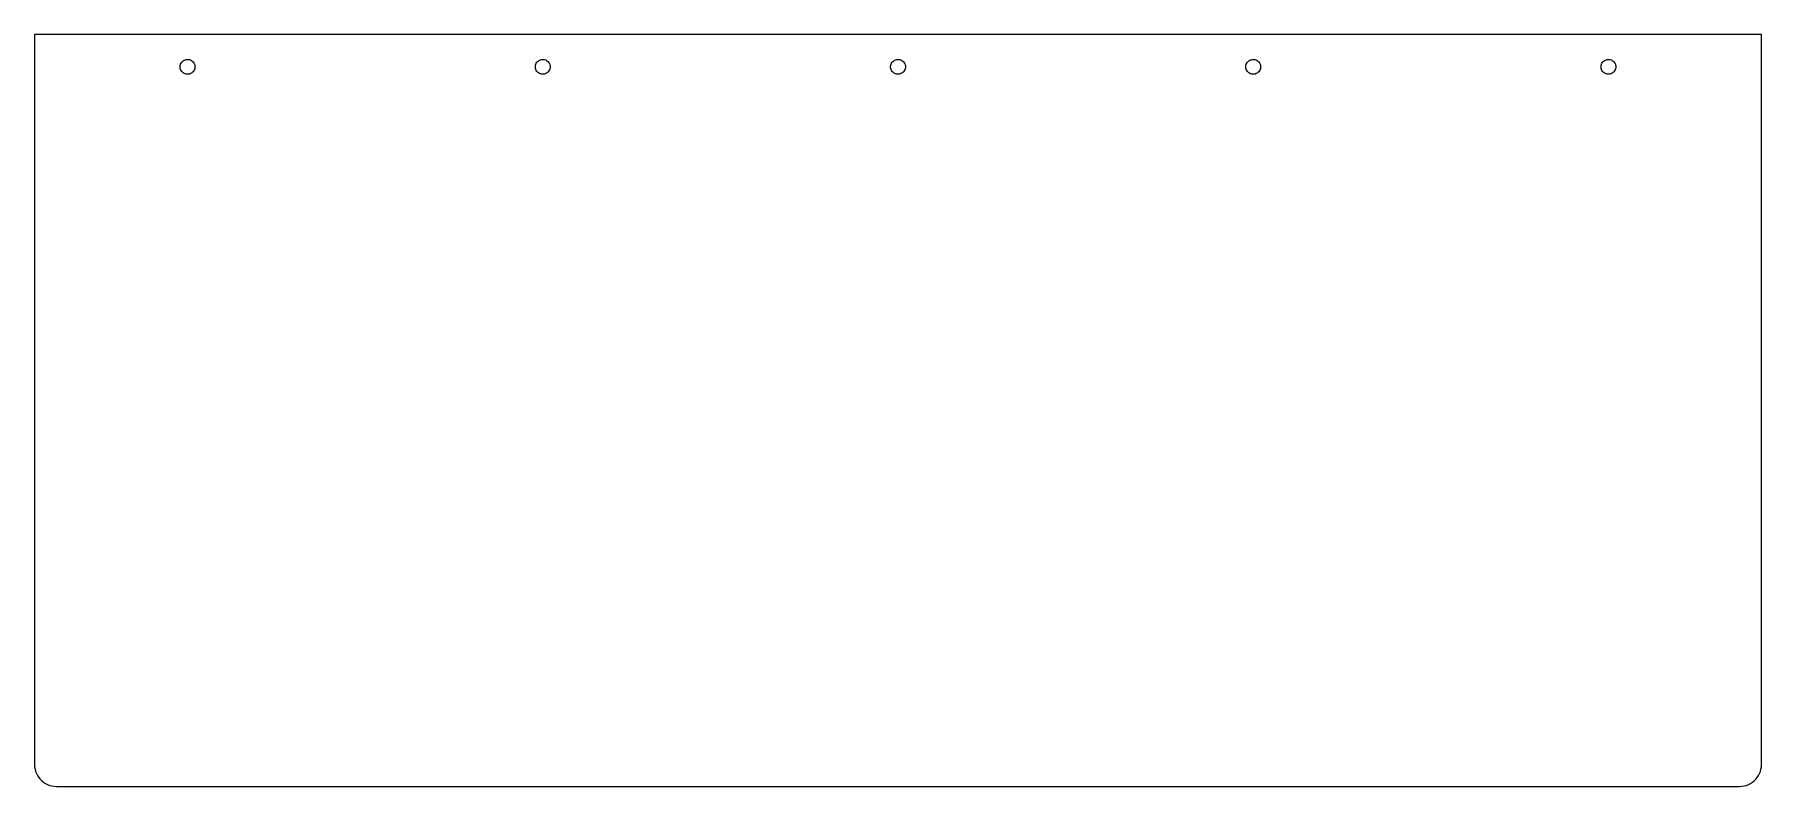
# Model space of a CAD drawing. Header units: metres. Extents: x -198 to 198, y -76 to 96.
import ezdxf

# ---------------------------------------------------------------- set-up
doc = ezdxf.new("R2010")
doc.units = ezdxf.units.M

msp = doc.modelspace()

# ---------------------------------------------------------------- linework, layer by layer
for p, q in [((197.5, 95.55), (-197.5, 95.55)), ((-197.5, 95.55), (-197.5, -71.35)), ((197.5, -71.35), (197.5, 95.55)), ((-164.195, 88.2991), (-164.159, 88.5446)), ((-164.195, 88.0509), (-164.195, 88.2991)), ((-164.159, 87.8054), (-164.195, 88.0509)), ((-164.159, 88.5446), (-164.088, 88.7823)), ((-164.088, 87.5677), (-164.159, 87.8054)), ((-164.088, 88.7823), (-163.982, 89.007)), ((-163.982, 87.343), (-164.088, 87.5677)), ((-163.982, 89.007), (-163.846, 89.214)), ((-163.846, 87.136), (-163.982, 87.343)), ((-163.846, 89.214), (-163.68, 89.3988)), ((-163.68, 86.9512), (-163.846, 87.136)), ((-163.68, 89.3988), (-163.489, 89.5576)), ((-163.489, 86.7924), (-163.68, 86.9512)), ((-163.489, 89.5576), (-163.277, 89.6869)), ((-163.277, 89.6869), (-163.049, 89.784)), ((-163.049, 89.784), (-162.809, 89.8467)), ((-162.809, 89.8467), (-162.562, 89.8739)), ((-162.562, 89.8739), (-162.314, 89.8648)), ((-162.314, 89.8648), (-162.07, 89.8197)), ((-162.07, 89.8197), (-161.835, 89.7396)), ((-161.835, 89.7396), (-161.614, 89.6261)), ((-161.614, 89.6261), (-161.413, 89.4817)), ((-161.413, 89.4817), (-161.234, 89.3094)), ((-161.234, 87.0406), (-161.413, 86.8683)), ((-161.234, 89.3094), (-161.082, 89.113)), ((-161.082, 87.237), (-161.234, 87.0406)), ((-161.082, 89.113), (-160.961, 88.8966)), ((-160.961, 87.4534), (-161.082, 87.237)), ((-160.961, 88.8966), (-160.872, 88.6648)), ((-160.872, 87.6852), (-160.961, 87.4534)), ((-160.872, 88.6648), (-160.818, 88.4225)), ((-160.818, 87.9275), (-160.872, 87.6852)), ((-160.818, 88.4225), (-160.8, 88.175)), ((-160.8, 88.175), (-160.818, 87.9275)), ((-82.9455, 88.2991), (-82.9093, 88.5446)), ((-82.9455, 88.0509), (-82.9455, 88.2991)), ((-82.9093, 87.8054), (-82.9455, 88.0509)), ((-82.9093, 88.5446), (-82.8378, 88.7823)), ((-82.8378, 87.5677), (-82.9093, 87.8054)), ((-82.8378, 88.7823), (-82.7325, 89.007)), ((-82.7325, 87.343), (-82.8378, 87.5677)), ((-82.7325, 89.007), (-82.5955, 89.214)), ((-82.5955, 87.136), (-82.7325, 87.343)), ((-82.5955, 89.214), (-82.4299, 89.3988)), ((-82.4299, 86.9512), (-82.5955, 87.136)), ((-82.4299, 89.3988), (-82.2392, 89.5576)), ((-82.2392, 86.7924), (-82.4299, 86.9512)), ((-82.2392, 89.5576), (-82.0273, 89.6869)), ((-82.0273, 89.6869), (-81.7989, 89.784)), ((-81.7989, 89.784), (-81.5588, 89.8467)), ((-81.5588, 89.8467), (-81.3121, 89.8739)), ((-81.3121, 89.8739), (-81.0641, 89.8648)), ((-81.0641, 89.8648), (-80.82, 89.8197)), ((-80.82, 89.8197), (-80.5851, 89.7396)), ((-80.5851, 89.7396), (-80.3644, 89.6261)), ((-80.3644, 89.6261), (-80.1626, 89.4817)), ((-80.1626, 89.4817), (-79.9839, 89.3094)), ((-79.9839, 87.0406), (-80.1626, 86.8683)), ((-79.9839, 89.3094), (-79.8322, 89.113)), ((-79.8322, 87.237), (-79.9839, 87.0406)), ((-79.8322, 89.113), (-79.7107, 88.8966)), ((-79.7107, 87.4534), (-79.8322, 87.237)), ((-79.7107, 88.8966), (-79.6221, 88.6648)), ((-79.6221, 87.6852), (-79.7107, 87.4534)), ((-79.6221, 88.6648), (-79.5681, 88.4225)), ((-79.5681, 87.9275), (-79.6221, 87.6852)), ((-79.5681, 88.4225), (-79.55, 88.175)), ((-79.55, 88.175), (-79.5681, 87.9275)), ((-1.69545, 88.2991), (-1.65932, 88.5446)), ((-1.69545, 88.0509), (-1.69545, 88.2991)), ((-1.65932, 87.8054), (-1.69545, 88.0509)), ((-1.65932, 88.5446), (-1.58781, 88.7823)), ((-1.58781, 87.5677), (-1.65932, 87.8054)), ((-1.58781, 88.7823), (-1.48248, 89.007)), ((-1.48248, 87.343), (-1.58781, 87.5677)), ((-1.48248, 89.007), (-1.34554, 89.214)), ((-1.34554, 87.136), (-1.48248, 87.343)), ((-1.34554, 89.214), (-1.17992, 89.3988)), ((-1.17992, 86.9512), (-1.34554, 87.136)), ((-1.17992, 89.3988), (-0.989151, 89.5576)), ((-0.989151, 86.7924), (-1.17992, 86.9512)), ((-0.989151, 89.5576), (-0.777298, 89.6869)), ((-0.777298, 89.6869), (-0.548889, 89.784)), ((-0.548889, 89.784), (-0.308777, 89.8467)), ((-0.308777, 89.8467), (-0.062073, 89.8739)), ((-0.062073, 89.8739), (0.185928, 89.8648)), ((0.185928, 89.8648), (0.429977, 89.8197)), ((0.429977, 89.8197), (0.664871, 89.7396)), ((0.664871, 89.7396), (0.88559, 89.6261)), ((0.88559, 89.6261), (1.08743, 89.4817)), ((1.08743, 89.4817), (1.2661, 89.3094)), ((1.2661, 87.0406), (1.08743, 86.8683)), ((1.2661, 89.3094), (1.41779, 89.113)), ((1.41779, 87.237), (1.2661, 87.0406)), ((1.41779, 89.113), (1.53926, 88.8966)), ((1.53926, 87.4534), (1.41779, 87.237)), ((1.53926, 88.8966), (1.62791, 88.6648)), ((1.62791, 87.6852), (1.53926, 87.4534)), ((1.62791, 88.6648), (1.68187, 88.4225)), ((1.68187, 87.9275), (1.62791, 87.6852)), ((1.68187, 88.4225), (1.7, 88.175)), ((1.7, 88.175), (1.68187, 87.9275)), ((79.5545, 88.2991), (79.5907, 88.5446)), ((79.5545, 88.0509), (79.5545, 88.2991)), ((79.5907, 87.8054), (79.5545, 88.0509)), ((79.5907, 88.5446), (79.6622, 88.7823)), ((79.6622, 87.5677), (79.5907, 87.8054)), ((79.6622, 88.7823), (79.7675, 89.007)), ((79.7675, 87.343), (79.6622, 87.5677)), ((79.7675, 89.007), (79.9044, 89.214)), ((79.9044, 87.136), (79.7675, 87.343)), ((79.9044, 89.214), (80.0701, 89.3988)), ((80.0701, 86.9512), (79.9044, 87.136)), ((80.0701, 89.3988), (80.2608, 89.5576)), ((80.2608, 86.7924), (80.0701, 86.9512)), ((80.2608, 89.5576), (80.4727, 89.6869)), ((80.4727, 89.6869), (80.7011, 89.784)), ((80.7011, 89.784), (80.9412, 89.8467)), ((80.9412, 89.8467), (81.1879, 89.8739)), ((81.1879, 89.8739), (81.4359, 89.8648)), ((81.4359, 89.8648), (81.68, 89.8197)), ((81.68, 89.8197), (81.9149, 89.7396)), ((81.9149, 89.7396), (82.1356, 89.6261)), ((82.1356, 89.6261), (82.3374, 89.4817)), ((82.3374, 89.4817), (82.5161, 89.3094)), ((82.5161, 87.0406), (82.3374, 86.8683)), ((82.5161, 89.3094), (82.6678, 89.113)), ((82.6678, 87.237), (82.5161, 87.0406)), ((82.6678, 89.113), (82.7893, 88.8966)), ((82.7893, 87.4534), (82.6678, 87.237)), ((82.7893, 88.8966), (82.8779, 88.6648)), ((82.8779, 87.6852), (82.7893, 87.4534)), ((82.8779, 88.6648), (82.9319, 88.4225)), ((82.9319, 87.9275), (82.8779, 87.6852)), ((82.9319, 88.4225), (82.95, 88.175)), ((82.95, 88.175), (82.9319, 87.9275)), ((160.805, 88.2991), (160.841, 88.5446)), ((160.805, 88.0509), (160.805, 88.2991)), ((160.841, 87.8054), (160.805, 88.0509)), ((160.841, 88.5446), (160.912, 88.7823)), ((160.912, 87.5677), (160.841, 87.8054)), ((160.912, 88.7823), (161.018, 89.007)), ((161.018, 87.343), (160.912, 87.5677)), ((161.018, 89.007), (161.154, 89.214)), ((161.154, 87.136), (161.018, 87.343)), ((161.154, 89.214), (161.32, 89.3988)), ((161.32, 86.9512), (161.154, 87.136)), ((161.32, 89.3988), (161.511, 89.5576)), ((161.511, 86.7924), (161.32, 86.9512)), ((161.511, 89.5576), (161.723, 89.6869)), ((161.723, 89.6869), (161.951, 89.784)), ((161.951, 89.784), (162.191, 89.8467)), ((162.191, 89.8467), (162.438, 89.8739)), ((162.438, 89.8739), (162.686, 89.8648)), ((162.686, 89.8648), (162.93, 89.8197)), ((162.93, 89.8197), (163.165, 89.7396)), ((163.165, 89.7396), (163.386, 89.6261)), ((163.386, 89.6261), (163.587, 89.4817)), ((163.587, 89.4817), (163.766, 89.3094)), ((163.766, 87.0406), (163.587, 86.8683)), ((163.766, 89.3094), (163.918, 89.113)), ((163.918, 87.237), (163.766, 87.0406)), ((163.918, 89.113), (164.039, 88.8966)), ((164.039, 87.4534), (163.918, 87.237)), ((164.039, 88.8966), (164.128, 88.6648)), ((164.128, 87.6852), (164.039, 87.4534)), ((164.128, 88.6648), (164.182, 88.4225)), ((164.182, 87.9275), (164.128, 87.6852)), ((164.182, 88.4225), (164.2, 88.175)), ((164.2, 88.175), (164.182, 87.9275)), ((-163.277, 86.6631), (-163.489, 86.7924)), ((-163.049, 86.5661), (-163.277, 86.6631)), ((-162.809, 86.5033), (-163.049, 86.5661)), ((-162.562, 86.4761), (-162.809, 86.5033)), ((-162.314, 86.4852), (-162.562, 86.4761)), ((-162.07, 86.5303), (-162.314, 86.4852)), ((-161.835, 86.6104), (-162.07, 86.5303)), ((-161.614, 86.7239), (-161.835, 86.6104)), ((-161.413, 86.8683), (-161.614, 86.7239)), ((-82.0273, 86.6631), (-82.2392, 86.7924)), ((-81.7989, 86.5661), (-82.0273, 86.6631)), ((-81.5588, 86.5033), (-81.7989, 86.5661)), ((-81.3121, 86.4761), (-81.5588, 86.5033)), ((-81.0641, 86.4852), (-81.3121, 86.4761)), ((-80.82, 86.5303), (-81.0641, 86.4852)), ((-80.5851, 86.6104), (-80.82, 86.5303)), ((-80.3644, 86.7239), (-80.5851, 86.6104)), ((-80.1626, 86.8683), (-80.3644, 86.7239)), ((-0.777298, 86.6631), (-0.989151, 86.7924)), ((-0.548889, 86.5661), (-0.777298, 86.6631)), ((-0.308777, 86.5033), (-0.548889, 86.5661)), ((-0.062073, 86.4761), (-0.308777, 86.5033)), ((0.185928, 86.4852), (-0.062073, 86.4761)), ((0.429977, 86.5303), (0.185928, 86.4852)), ((0.664871, 86.6104), (0.429977, 86.5303)), ((0.88559, 86.7239), (0.664871, 86.6104)), ((1.08743, 86.8683), (0.88559, 86.7239)), ((80.4727, 86.6631), (80.2608, 86.7924)), ((80.7011, 86.5661), (80.4727, 86.6631)), ((80.9412, 86.5033), (80.7011, 86.5661)), ((81.1879, 86.4761), (80.9412, 86.5033)), ((81.4359, 86.4852), (81.1879, 86.4761)), ((81.68, 86.5303), (81.4359, 86.4852)), ((81.9149, 86.6104), (81.68, 86.5303)), ((82.1356, 86.7239), (81.9149, 86.6104)), ((82.3374, 86.8683), (82.1356, 86.7239)), ((161.723, 86.6631), (161.511, 86.7924)), ((161.951, 86.5661), (161.723, 86.6631)), ((162.191, 86.5033), (161.951, 86.5661)), ((162.438, 86.4761), (162.191, 86.5033)), ((162.686, 86.4852), (162.438, 86.4761)), ((162.93, 86.5303), (162.686, 86.4852)), ((163.165, 86.6104), (162.93, 86.5303)), ((163.386, 86.7239), (163.165, 86.6104)), ((163.587, 86.8683), (163.386, 86.7239)), ((-197.5, -71.35), (-197.473, -71.8726)), ((-197.473, -71.8726), (-197.391, -72.3896)), ((-197.391, -72.3896), (-197.255, -72.8951)), ((-197.255, -72.8951), (-197.068, -73.3837)), ((-197.068, -73.3837), (-196.83, -73.85)), ((-196.83, -73.85), (-196.545, -74.2889)), ((-196.545, -74.2889), (-196.216, -74.6956)), ((-196.216, -74.6956), (-195.846, -75.0657)), ((195.846, -75.0657), (196.216, -74.6956)), ((196.216, -74.6956), (196.545, -74.2889)), ((196.545, -74.2889), (196.83, -73.85)), ((196.83, -73.85), (197.068, -73.3837)), ((197.068, -73.3837), (197.255, -72.8951)), ((197.255, -72.8951), (197.391, -72.3896)), ((197.391, -72.3896), (197.473, -71.8726)), ((197.473, -71.8726), (197.5, -71.35)), ((-195.846, -75.0657), (-195.439, -75.3951)), ((-195.439, -75.3951), (-195, -75.6801)), ((-195, -75.6801), (-194.534, -75.9177)), ((-194.534, -75.9177), (-194.045, -76.1053)), ((-194.045, -76.1053), (-193.54, -76.2407)), ((-193.54, -76.2407), (-193.023, -76.3226)), ((-193.023, -76.3226), (-192.5, -76.35)), ((-192.5, -76.35), (192.5, -76.35)), ((192.5, -76.35), (193.023, -76.3226)), ((193.023, -76.3226), (193.54, -76.2407)), ((193.54, -76.2407), (194.045, -76.1053)), ((194.045, -76.1053), (194.534, -75.9177)), ((194.534, -75.9177), (195, -75.6801)), ((195, -75.6801), (195.439, -75.3951)), ((195.439, -75.3951), (195.846, -75.0657))]:
    msp.add_line(p, q)

doc.saveas('drawing.dxf')
